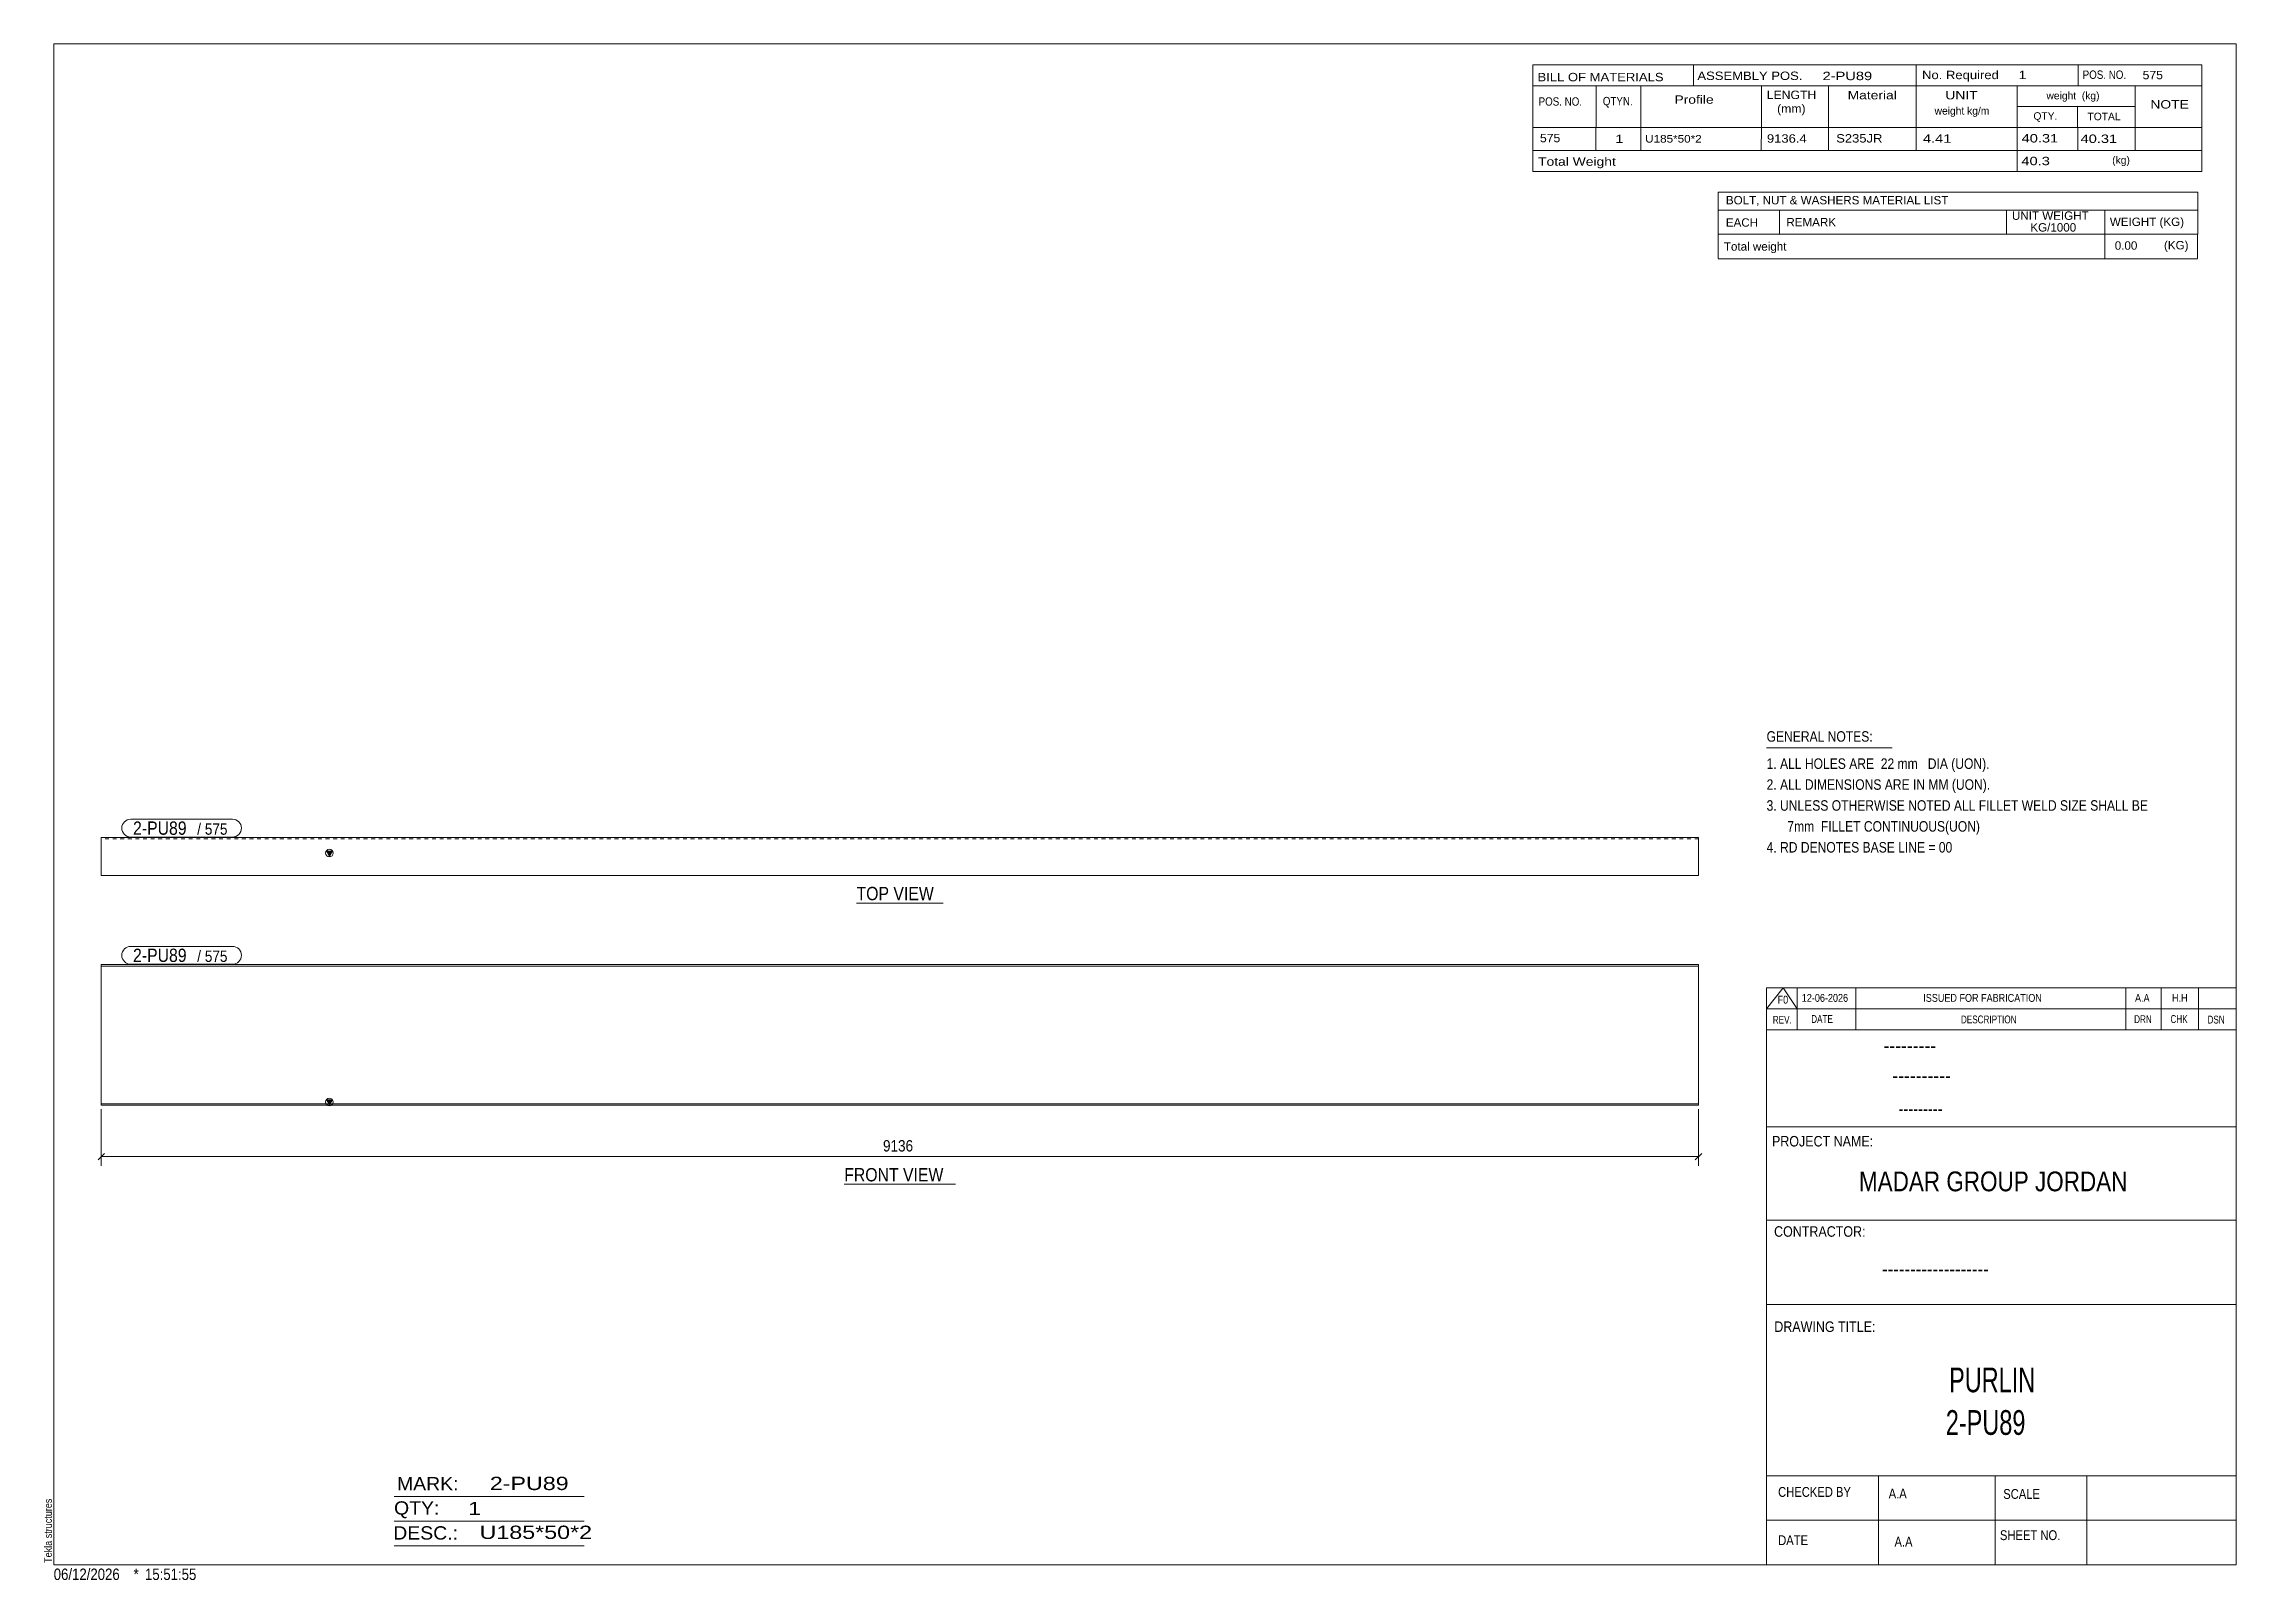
# Model space of a CAD drawing. Header units: millimetres. Extents: x 2 to 579, y 1 to 405.
import ezdxf

# ---------------------------------------------------------------- set-up
doc = ezdxf.new("R2010")
doc.units = ezdxf.units.MM
doc.linetypes.add('XKITLINE00', pattern=[0])
doc.linetypes.add('XKITLINE01', pattern=[4, 1, -1, 1, -1])
for name, color, linetype, lineweight in [('Dimensions', 7, 'Continuous', 0), ('DrawingSheet', 5, 'Continuous', 0), ('OtherObjectType', 7, 'Continuous', 0), ('Part', 2, 'Continuous', 0), ('PartMark', 7, 'Continuous', 0)]:
    doc.layers.add(name, color=color, linetype=linetype, lineweight=lineweight)
doc.styles.add('@ARIAL_UNICODE_MS_BOLD', font='ARIAL.TTF')
doc.styles.add('ARIAL', font='ARIAL.TTF')
doc.styles.add('ARIAL_NARROW', font='ARIALN.TTF')
doc.styles.add('COMIC_SANS_MS_BOLD', font='COMICBD.TTF')
doc.styles.add('SWIS721_EX_BT', font='ARIAL.TTF')
doc.styles.add('SWISSE', font='ARIAL.TTF')

# ---------------------------------------------------------------- blocks, each defined once
blk = doc.blocks.new('*A1')
at = {"layer": 'Part'}
blk.add_hatch(color=2, dxfattribs=at).paths.add_polyline_path([(76.7, 127.24), (78.3, 127.24), (77.5, 125.84)], flags=17)
at = {"layer": 'Part', "color": 2, "linetype": 'XKITLINE00', "lineweight": 0}
for p, q in [((17.5, 162.84), (17.5, 162.44)), ((17.5, 162.84), (227.5, 162.84)), ((227.5, 162.44), (17.5, 162.44)), ((17.5, 125.84), (17.5, 162.44)), ((227.6, 162.84), (437.6, 162.84)), ((437.6, 162.44), (227.6, 162.44)), ((437.6, 162.84), (437.6, 162.44)), ((437.6, 125.84), (437.6, 162.44)), ((77.5, 125.84), (76.7, 127.24)), ((76.7, 127.24), (78.3, 127.24)), ((78.3, 127.24), (77.5, 125.84)), ((227.5, 126.24), (17.5, 126.24)), ((227.5, 125.84), (17.5, 125.84)), ((437.6, 126.24), (227.6, 126.24)), ((437.6, 125.84), (227.6, 125.84))]:
    blk.add_line(p, q, dxfattribs=at)
blk.add_circle((77.5, 126.74), 1, dxfattribs=at)
blk = doc.blocks.new('*A2')
at = {"layer": 'Part'}
blk.add_hatch(color=2, dxfattribs=at).paths.add_polyline_path([(76.7, 192.69), (78.3, 192.69), (77.5, 191.29)], flags=17)
at = {"layer": 'Part', "color": 2, "linetype": 'XKITLINE00', "lineweight": 0}
for p, q in [((17.5, 186.29), (17.5, 196.29)), ((227.5, 196.29), (17.5, 196.29)), ((437.6, 196.29), (227.6, 196.29)), ((437.6, 186.29), (437.6, 196.29)), ((77.5, 191.29), (76.7, 192.69)), ((76.7, 192.69), (78.3, 192.69)), ((78.3, 192.69), (77.5, 191.29)), ((17.5, 186.29), (227.5, 186.29)), ((227.6, 186.29), (437.6, 186.29))]:
    blk.add_line(p, q, dxfattribs=at)
at = {"layer": 'Part', "color": 7, "linetype": 'XKITLINE01', "lineweight": 0}
for p, q in [((227.5, 195.89), (17.5, 195.89)), ((437.6, 195.89), (227.6, 195.89))]:
    blk.add_line(p, q, dxfattribs=at)
at = {"layer": 'Part', "color": 2, "linetype": 'XKITLINE00', "lineweight": 0}
blk.add_circle((77.5, 192.19), 1, dxfattribs=at)
blk = doc.blocks.new('*A3')
at = {"layer": 'DrawingSheet', "color": 5, "linetype": 'XKITLINE00', "lineweight": 0}
for p, q in [((579, 405), (5, 405)), ((5, 405), (5, 5)), ((579, 5), (579, 405)), ((5, 5), (579, 5))]:
    blk.add_line(p, q, dxfattribs=at)
at = {"layer": 'DrawingSheet', "color": 5, "style": 'ARIAL', "width": 0.85}
blk.add_text('Tekla structures', height=2, rotation=90, dxfattribs=at).set_placement((4.5, 5.5))
blk = doc.blocks.new('*A4')
at = {"layer": 'OtherObjectType', "color": 7, "linetype": 'XKITLINE00', "lineweight": 0}
for p, q in [((442.76, 365.95), (442.75, 354.95)), ((442.76, 365.95), (568.88, 365.95)), ((568.88, 365.95), (568.88, 354.95)), ((442.75, 361.3), (568.88, 361.3)), ((458.87, 361.31), (458.87, 354.95)), ((518.57, 361.31), (518.57, 354.95)), ((544.47, 361.29), (544.47, 354.95)), ((442.77, 354.95), (568.88, 354.95)), ((442.78, 354.95), (442.78, 348.54)), ((442.85, 354.95), (568.87, 354.95)), ((544.5, 354.92), (544.5, 348.5)), ((568.87, 354.92), (568.87, 348.51)), ((442.77, 348.5), (568.87, 348.5))]:
    blk.add_line(p, q, dxfattribs=at)
at = {"layer": 'OtherObjectType', "color": 7, "style": 'ARIAL_NARROW', "width": 1.211571}
for s, p in [('BOLT, NUT & WASHERS MATERIAL LIST', (444.79, 362.79)), ('EACH', (444.78, 356.92)), ('REMARK', (460.7, 357.01)), ('UNIT WEIGHT', (520.03, 358.72)), (' KG/1000', (524.02, 355.63)), ('WEIGHT (KG)', (545.78, 357.1)), ('Total weight', (444.26, 350.62)), ('0.00', (547.07, 350.86)), ('(KG)', (560.02, 350.95))]:
    blk.add_text(s, height=2.2, dxfattribs=at).set_placement(p)
blk = doc.blocks.new('*A5')
at = {"layer": 'OtherObjectType', "color": 7, "linetype": 'XKITLINE00', "lineweight": 0}
blk.add_line((455.5, 219.82), (488.5, 219.82), dxfattribs=at)
at = {"layer": 'OtherObjectType', "color": 7, "style": 'ARIAL_NARROW', "width": 1.008832}
for s, p in [('GENERAL NOTES:', (455.5, 221.47)), ('1. ALL HOLES ARE  22 mm   DIA (UON).', (455.5, 214.32)), ('2. ALL DIMENSIONS ARE IN MM (UON).', (455.5, 208.82)), ('3. UNLESS OTHERWISE NOTED ALL FILLET WELD SIZE SHALL BE', (455.5, 203.32)), ('7mm  FILLET CONTINUOUS(UON)', (460.95, 197.82)), ('4. RD DENOTES BASE LINE = 00', (455.5, 192.32))]:
    blk.add_text(s, height=2.75, dxfattribs=at).set_placement(p)
blk = doc.blocks.new('*A6')
at = {"layer": 'OtherObjectType', "color": 7, "linetype": 'XKITLINE00', "lineweight": 0}
for p, q in [((455.5, 156.76), (579, 156.76)), ((455.5, 151.21), (459.82, 156.76)), ((455.5, 151.21), (455.5, 156.76)), ((459.82, 156.76), (463.53, 151.21)), ((463.53, 151.21), (463.53, 156.76)), ((478.97, 151.21), (478.97, 156.76)), ((549.98, 151.21), (549.98, 156.76)), ((559.24, 151.21), (559.24, 156.76)), ((569.12, 151.21), (569.12, 156.76)), ((579, 151.21), (579, 156.76)), ((455.5, 151.21), (579, 151.21)), ((455.5, 145.65), (455.5, 151.21)), ((459.21, 151.21), (579, 151.21)), ((463.53, 145.65), (463.53, 151.21)), ((478.97, 145.65), (478.97, 151.21)), ((549.98, 145.65), (549.98, 151.21)), ((559.24, 145.65), (559.24, 151.21)), ((569.12, 145.65), (569.12, 151.21)), ((579, 145.65), (579, 151.21))]:
    blk.add_line(p, q, dxfattribs=at)
at = {"layer": 'OtherObjectType', "color": 7, "style": 'ARIAL_NARROW'}
for s, height, width, p in [('F0', 2.058, 1.008832, (458.4, 152.59)), ('12-06-2026', 2.058, 1.008832, (464.76, 153.06)), ('ISSUED FOR FABRICATION', 2.0583, 1.008832, (496.71, 153.06)), ('A.A', 2.058, 1.008832, (552.4, 153.06)), ('H.H', 2.058, 1.008832, (562.13, 153.06)), ('REV.', 2.058, 0.907949, (457.13, 147.31)), ('DATE', 2.058, 0.907949, (467.23, 147.5)), ('DESCRIPTION', 2.0583, 0.907949, (506.61, 147.39)), ('DRN', 2.058, 0.907949, (552.17, 147.47)), ('CHK', 2.058, 0.907949, (561.72, 147.5)), ('DSN', 2.058, 0.907949, (571.47, 147.35))]:
    blk.add_text(s, height=height, dxfattribs=dict(at, width=width)).set_placement(p)
blk = doc.blocks.new('*A7')
at = {"layer": 'OtherObjectType', "color": 6, "linetype": 'XKITLINE00', "lineweight": 0}
for p, q in [((94.5, 23), (144.5, 23)), ((94.5, 16.5), (144.5, 16.5)), ((94.5, 10), (144.5, 10))]:
    blk.add_line(p, q, dxfattribs=at)
at = {"layer": 'OtherObjectType', "color": 6, "style": 'ARIAL_NARROW'}
for s, width, p in [('MARK:', 1.275, (95.27, 24.58)), ('2-PU89', 1.525501, (119.69, 24.65)), ('QTY:', 1.275, (94.5, 18.19)), ('1', 1.525501, (113.99, 18.05)), ('DESC.:', 1.275, (94.29, 11.63)), ('U185*50*2', 1.525501, (117, 11.79))]:
    blk.add_text(s, height=3.5, dxfattribs=dict(at, width=width)).set_placement(p)
blk = doc.blocks.new('*A8')
at = {"layer": 'OtherObjectType', "color": 2, "linetype": 'XKITLINE00', "lineweight": 0}
for p, q in [((455.5, 145.65), (579, 145.65)), ((455.5, 5), (455.5, 145.64)), ((578.98, 145.64), (579, 5)), ((579, 120.14), (455.5, 120.14)), ((455.5, 95.63), (579, 95.63)), ((579, 73.49), (455.5, 73.49)), ((579, 28.4), (455.5, 28.4)), ((484.94, 28.4), (484.94, 5)), ((515.62, 5), (515.62, 28.4)), ((539.75, 5), (539.75, 28.4)), ((579, 16.7), (455.5, 16.7)), ((579, 5), (455.5, 5))]:
    blk.add_line(p, q, dxfattribs=at)
at = {"layer": 'OtherObjectType', "color": 4, "style": '@ARIAL_UNICODE_MS_BOLD', "width": 0.85}
blk.add_text('---------', height=3.9, dxfattribs=at).set_placement((486.23, 139.59))
at = {"layer": 'OtherObjectType', "color": 7, "style": 'ARIAL', "width": 0.85}
for s, height, p in [('----------', 3.9, (488.56, 131.77)), ('---------', 3.25, (490.21, 123.31))]:
    blk.add_text(s, height=height, dxfattribs=at).set_placement(p)
at = {"layer": 'OtherObjectType', "color": 3, "width": 0.85}
for s, style, p in [('PROJECT NAME:', 'SWIS721_EX_BT', (456.92, 115.01)), ('CONTRACTOR:', 'SWISSE', (457.47, 91.27)), ('DRAWING TITLE:', 'SWIS721_EX_BT', (457.53, 66.24))]:
    blk.add_text(s, height=2.7618, dxfattribs=dict(at, style=style)).set_placement(p)
at = {"layer": 'OtherObjectType', "color": 7, "width": 0.85}
for s, height, p in [('MADAR GROUP JORDAN', 5.2, (479.79, 103.23)), ('CHECKED BY', 2.592, (458.53, 22.86)), ('A.A', 2.592, (487.61, 22.45)), ('SCALE', 2.592, (517.74, 22.33)), ('DATE', 2.592, (458.54, 10.16)), ('A.A', 2.592, (489.14, 9.76)), ('SHEET NO.', 2.592, (516.87, 11.49))]:
    blk.add_text(s, height=height, dxfattribs=at).set_placement(p)
at = {"layer": 'OtherObjectType', "color": 1}
for s, height, style, width, p in [('-------------------', 3.9, 'COMIC_SANS_MS_BOLD', 0.85, (485.87, 80.86)), ('PURLIN', 6.5, 'ARIAL', 0.68, (503.5, 50.37)), ('2-PU89', 6.5, 'ARIAL', 0.68, (502.64, 39.17))]:
    blk.add_text(s, height=height, dxfattribs=dict(at, style=style, width=width)).set_placement(p)
blk = doc.blocks.new('*A9')
at = {"layer": 'OtherObjectType', "color": 7, "linetype": 'XKITLINE00', "lineweight": 0}
for p, q in [((393.98, 399.5), (569.98, 399.5)), ((393.98, 399.5), (393.98, 388.5)), ((436.26, 399.42), (436.26, 393.87)), ((494.85, 394), (494.85, 399.5)), ((537.43, 393.96), (537.43, 399.42)), ((569.98, 394), (569.98, 399.5)), ((393.98, 394), (569.98, 394)), ((410.64, 394), (410.64, 383)), ((422.4, 393.98), (422.4, 383.03)), ((454.12, 393.99), (454.13, 383)), ((471.78, 393.98), (471.78, 383)), ((494.85, 393.98), (494.85, 383)), ((521.43, 394), (521.43, 383)), ((552.42, 394), (552.42, 383)), ((569.98, 394), (569.98, 388.5)), ((393.98, 388.5), (393.98, 383)), ((521.45, 388.52), (552.45, 388.52)), ((537.28, 388.52), (537.28, 383)), ((569.98, 388.5), (569.98, 383)), ((393.98, 383), (569.98, 383)), ((393.98, 383), (393.98, 376.95)), ((410.63, 383), (410.63, 376.95)), ((422.44, 382.99), (422.44, 376.95)), ((454.12, 383), (454.11, 376.95)), ((471.79, 383), (471.79, 376.95)), ((494.87, 383), (494.87, 376.95)), ((521.44, 383), (521.44, 376.95)), ((537.33, 382.95), (537.33, 376.95)), ((552.43, 383), (552.43, 376.95)), ((569.98, 383), (569.98, 376.95)), ((393.98, 376.95), (569.98, 376.95)), ((393.98, 376.95), (393.98, 371.45)), ((521.44, 376.95), (521.44, 371.45)), ((569.98, 376.95), (569.98, 371.45)), ((393.98, 371.45), (569.98, 371.45))]:
    blk.add_line(p, q, dxfattribs=at)
at = {"layer": 'OtherObjectType', "color": 7, "style": 'ARIAL_NARROW'}
for s, height, width, p in [('No. Required', 2.2, 1.36, (496.39, 395.72)), ('1', 2.2, 1.525501, (521.75, 395.72)), ('POS. NO.', 2.2, 1.02, (538.63, 395.79)), ('575', 2.2, 1.270501, (554.4, 395.69)), ('BILL OF MATERIALS', 2.2, 1.36, (395.25, 395.16)), ('ASSEMBLY POS.', 2.2, 1.36, (437.3, 395.5)), ('LENGTH', 2.2, 1.275, (455.54, 390.49)), ('2-PU89', 2.2, 1.525501, (470.23, 395.46)), ('Material', 2.2, 1.445, (476.81, 390.41)), ('UNIT', 2.2, 1.445, (502.52, 390.4)), ('weight  (kg)', 1.98, 1.19, (529.11, 390.39)), ('POS. NO.', 2.2, 1.02, (395.53, 388.74)), ('QTYN.', 2.2, 1.02, (412.42, 388.84)), ('Profile', 2.2, 1.445, (431.26, 389.25)), ('(mm)', 2.2, 1.275, (458.26, 386.86)), ('weight kg/m', 1.98, 1.19, (499.69, 386.4)), ('QTY.', 1.98, 1.19, (525.68, 385.03)), ('TOTAL', 1.98, 1.19, (539.9, 384.91)), ('NOTE', 2.2, 1.445, (556.44, 387.99)), ('575', 2.2, 1.270501, (395.89, 379.12)), ('1', 2.2, 1.525501, (415.71, 378.91)), ('U185*50*2', 1.98, 1.355501, (423.56, 379.04)), ('9136.4', 2.2, 1.355501, (455.59, 379.01)), ('S235JR', 2.2, 1.355501, (473.81, 379.05)), ('4.41', 2.2, 1.525501, (496.62, 378.99)), ('40.31', 2.2, 1.525501, (522.57, 379.07)), ('40.31', 2.2, 1.525501, (538.08, 378.94)), ('Total Weight', 2.2, 1.445, (395.4, 372.94)), ('40.3', 2.2, 1.525501, (522.52, 373.09)), ('(kg)', 1.98, 1.19, (546.4, 373.46))]:
    blk.add_text(s, height=height, dxfattribs=dict(at, width=width)).set_placement(p)
blk = doc.blocks.new('*A10')
at = {"layer": 'OtherObjectType', "color": 7, "style": 'ARIAL_NARROW', "width": 1.008832}
for s, p in [('06/12/2026', (4.99, 1)), ('*', (26, 1)), ('15:51:55', (29, 1))]:
    blk.add_text(s, height=3, dxfattribs=at).set_placement(p)
blk = doc.blocks.new('*A11')
at = {"layer": 'Dimensions', "color": 7, "linetype": 'XKITLINE00', "lineweight": 0}
for p, q in [((17.5, 124.84), (17.5, 109.94)), ((437.6, 124.84), (437.6, 109.94)), ((18.35, 113.19), (16.65, 111.49)), ((17.5, 112.34), (437.6, 112.34)), ((438.45, 113.19), (436.75, 111.49))]:
    blk.add_line(p, q, dxfattribs=at)
at = {"layer": 'Dimensions', "color": 3}
for p in [(17.5, 112.34), (437.6, 112.34)]:
    blk.add_point(p, dxfattribs=at)
at = {"layer": 'Dimensions', "color": 3, "style": 'ARIAL', "width": 0.85}
blk.add_text('9136', height=3, dxfattribs=at).set_placement((223.1, 113.69))
blk = doc.blocks.new('*A12')
at = {"layer": 'PartMark', "color": 7, "linetype": 'XKITLINE00', "lineweight": 0}
for p, q in [((25.25, 167.64), (52.01, 167.64)), ((25.25, 162.94), (52.01, 162.94))]:
    blk.add_line(p, q, dxfattribs=at)
for centre, start, end in [((25.25, 165.29), 90, 270), ((52.01, 165.29), 270, 90)]:
    blk.add_arc(centre, 2.35, start, end, dxfattribs=at)
at = {"layer": 'PartMark', "color": 1, "style": 'ARIAL', "width": 0.85}
blk.add_text('2-PU89', height=3.5, dxfattribs=at).set_placement((25.85, 163.54))
at = {"layer": 'PartMark', "color": 3, "style": 'ARIAL', "width": 0.85}
for s, p in [('/', (42.73, 163.54)), ('575', (44.74, 163.54))]:
    blk.add_text(s, height=3, dxfattribs=at).set_placement(p)
blk = doc.blocks.new('*A13')
at = {"layer": 'OtherObjectType', "color": 7, "linetype": 'XKITLINE00', "lineweight": 0}
blk.add_line((212.9, 105.09), (242.2, 105.09), dxfattribs=at)
at = {"layer": 'OtherObjectType', "color": 7, "style": 'ARIAL', "width": 0.85}
blk.add_text('FRONT VIEW', height=3.5, dxfattribs=at).set_placement((212.9, 105.84))
blk = doc.blocks.new('*A14')
at = {"layer": 'PartMark', "color": 7, "linetype": 'XKITLINE00', "lineweight": 0}
for p, q in [((25.25, 201.09), (52.01, 201.09)), ((25.25, 196.39), (52.01, 196.39))]:
    blk.add_line(p, q, dxfattribs=at)
for centre, start, end in [((25.25, 198.74), 90, 270), ((52.01, 198.74), 270, 90)]:
    blk.add_arc(centre, 2.35, start, end, dxfattribs=at)
at = {"layer": 'PartMark', "color": 1, "style": 'ARIAL', "width": 0.85}
blk.add_text('2-PU89', height=3.5, dxfattribs=at).set_placement((25.85, 196.99))
at = {"layer": 'PartMark', "color": 3, "style": 'ARIAL', "width": 0.85}
for s, p in [('/', (42.73, 196.99)), ('575', (44.74, 196.99))]:
    blk.add_text(s, height=3, dxfattribs=at).set_placement(p)
blk = doc.blocks.new('*A15')
at = {"layer": 'OtherObjectType', "color": 7, "linetype": 'XKITLINE00', "lineweight": 0}
blk.add_line((216.14, 179.04), (238.96, 179.04), dxfattribs=at)
at = {"layer": 'OtherObjectType', "color": 7, "style": 'ARIAL', "width": 0.85}
blk.add_text('TOP VIEW', height=3.5, dxfattribs=at).set_placement((216.14, 179.79))

msp = doc.modelspace()

# ---------------------------------------------------------------- block references
at = {"lineweight": 0}
for name in ['*A3', '*A9', '*A4', '*A5', '*A14', '*A15', '*A12', '*A6', '*A8', '*A11', '*A13', '*A7', '*A10']:
    msp.add_blockref(name, (0, 0), dxfattribs=at)
at = {"layer": 'Part', "lineweight": 0}
for name in ['*A2', '*A1']:
    msp.add_blockref(name, (0, 0), dxfattribs=at)

doc.saveas('drawing.dxf')
